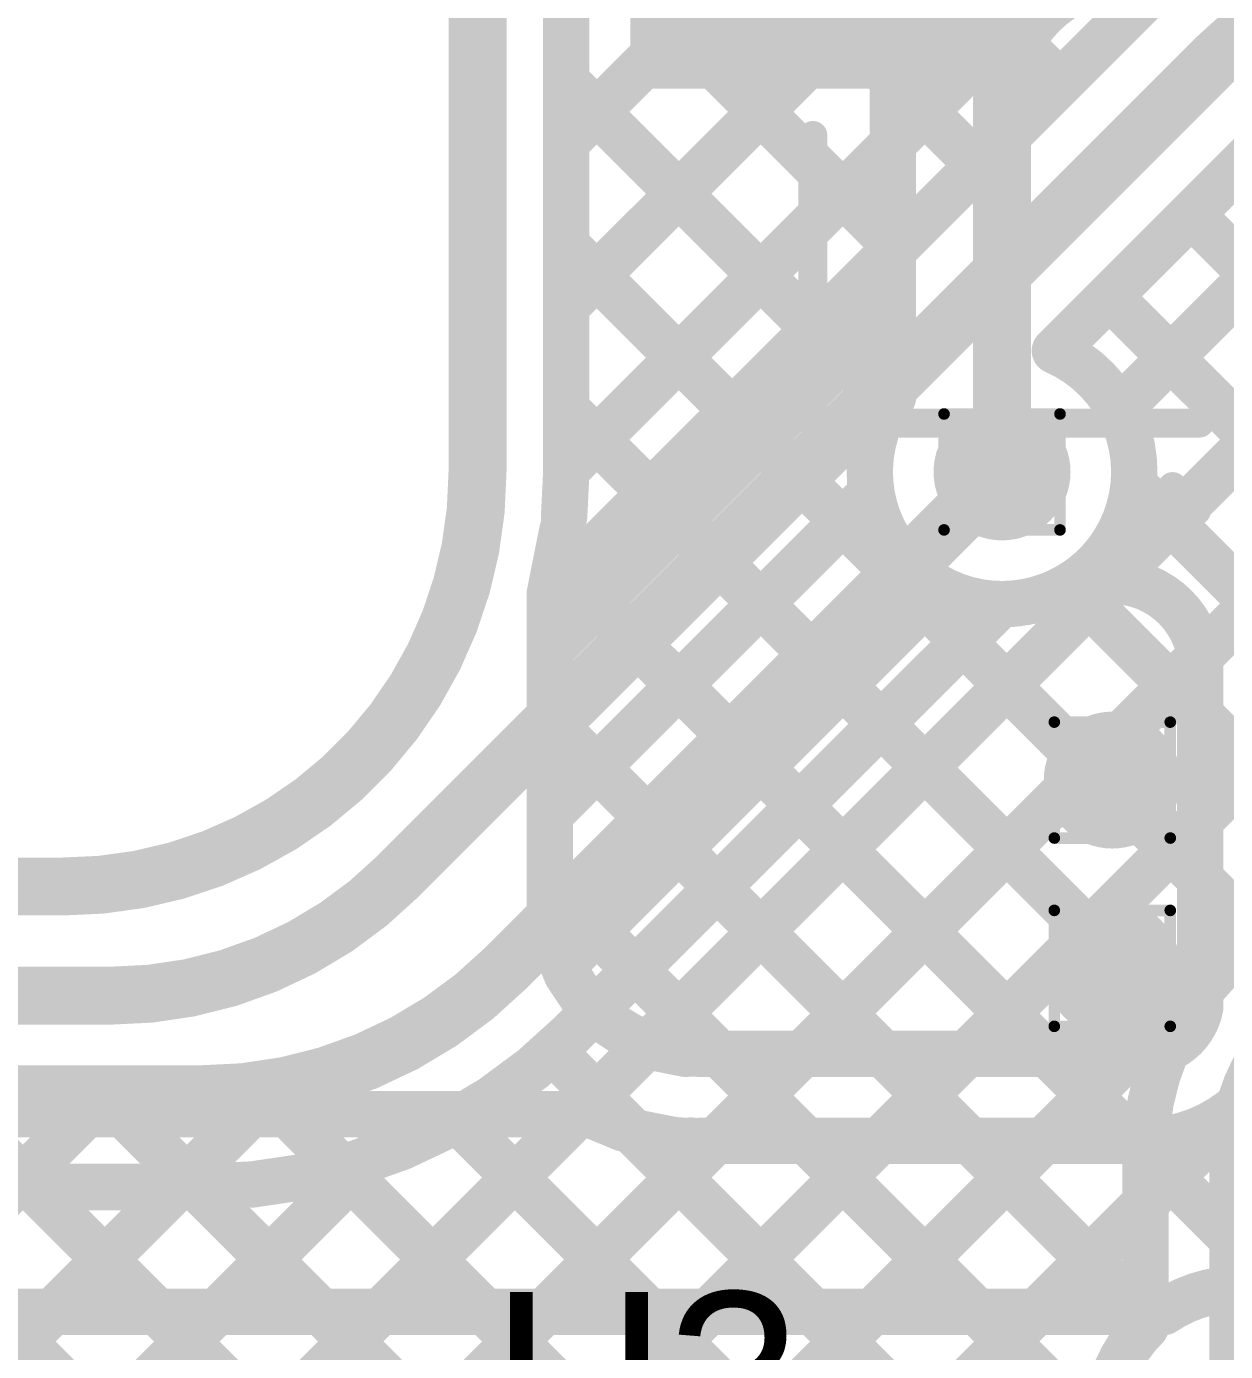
# Model space of a CAD drawing. Header units: inches. Extents: x -17 to 443, y -40 to 218.
# Drawn here: x 91.93 to 97.18, y 159.82 to 165.62 of the extents above; entities that cross this region are included whole.
import ezdxf

# ---------------------------------------------------------------- set-up
doc = ezdxf.new("R2010")
doc.units = ezdxf.units.IN
for name, color, linetype in [('Board Outline', 216, 'Continuous'), ('Bottom Layer', 5, 'Continuous'), ('Drill Drawing', 1, 'Continuous'), ('Fabrication', 76, 'Continuous'), ('Top Layer', 1, 'Continuous'), ('Top Overlay', 2, 'Continuous'), ('Top Paste', 8, 'Continuous'), ('Top Solder', 216, 'Continuous'), ('Via Holes', 16, 'Continuous')]:
    doc.layers.add(name, color=color, linetype=linetype)
doc.styles.add('Arial', font='', dxfattribs={"height": 0.2})
doc.styles.get('Arial').set_extended_font_data('Arial')

# ---------------------------------------------------------------- blocks, each defined once
blk = doc.blocks.new('8_01A0_015200_23')
at = {"layer": 'Top Layer'}
blk.add_hatch(color=1, dxfattribs=at).paths.add_polyline_path([(4.7000033, -0.1401953), (6.300000099999999, -0.1401953), (6.300000099999999, -2.9401897), (4.7000033, -2.9401897)])
at = {"layer": 'Top Paste'}
blk.add_hatch(color=8, dxfattribs=at).paths.add_polyline_path([(4.7000033, -0.1401953), (6.300000099999999, -0.1401953), (6.300000099999999, -2.9401897), (4.7000033, -2.9401897)])
at = {"layer": 'Top Solder'}
blk.add_hatch(color=216, dxfattribs=at).paths.add_polyline_path([(4.6499907, -0.09018269999999999), (6.3500127, -0.09018269999999999), (6.3500127, -2.9902023), (4.6499907, -2.9902023)])
at = {"layer": 'Top Overlay'}
for points in [[(3.9741983, 1.8634075, 0.127, 0.127, 0), (3.86919978, 1.75840898, 0.127, 0.127, 0)], [(3.9741983, 1.8634075, 0.127, 0.127, 0), (3.9741983, 1.65341046, 0.127, 0.127, 0)], [(3.9741983, 1.65341046, 0.127, 0.127, 0), (3.86919978, 1.75840898, 0.127, 0.127, 0)], [(5.550039699999999, 1.3749655, 0.127, 0.127, 0), (3.8561899, 1.3749655, 0.127, 0.127, 0)], [(5.550039699999999, 1.3749655, 0.127, 0.127, 0), (5.550039699999999, 0.1148969, 0.127, 0.127, 0)]]:
    blk.add_lwpolyline(points, format="xyseb", dxfattribs=at)
for points in [[(3.9424483, 1.8634075, 0.0635, 0.0635, 1), (4.0059483, 1.8634075, 0.0635, 0.0635, 1)], [(3.9424483, 1.8634075, 0.0635, 0.0635, 1), (4.0059483, 1.8634075, 0.0635, 0.0635, 1)], [(3.83744978, 1.75840898, 0.0635, 0.0635, 1), (3.900949779999999, 1.75840898, 0.0635, 0.0635, 1)], [(3.83744978, 1.75840898, 0.0635, 0.0635, 1), (3.900949779999999, 1.75840898, 0.0635, 0.0635, 1)], [(3.9424483, 1.65341046, 0.0635, 0.0635, 1), (4.0059483, 1.65341046, 0.0635, 0.0635, 1)], [(3.9424483, 1.65341046, 0.0635, 0.0635, 1), (4.0059483, 1.65341046, 0.0635, 0.0635, 1)], [(3.8244399, 1.3749655, 0.0635, 0.0635, 1), (3.8879399, 1.3749655, 0.0635, 0.0635, 1)], [(5.5182897, 1.3749655, 0.0635, 0.0635, 1), (5.5817897, 1.3749655, 0.0635, 0.0635, 1)], [(5.5182897, 1.3749655, 0.0635, 0.0635, 1), (5.5817897, 1.3749655, 0.0635, 0.0635, 1)], [(5.5182897, 0.1148969, 0.0635, 0.0635, 1), (5.5817897, 0.1148969, 0.0635, 0.0635, 1)]]:
    blk.add_lwpolyline(points, format="xyseb", close=True, dxfattribs=at)

msp = doc.modelspace()

# ---------------------------------------------------------------- hatches: boundary and pattern name
at = {"layer": 'Bottom Layer'}
h = msp.add_hatch(color=5, dxfattribs=at)
edge = h.paths.add_edge_path()
edge.add_arc((96.19914719999998, 163.67294418), 0.2999994, 0, 360)
h = msp.add_hatch(color=5, dxfattribs=at)
edge = h.paths.add_edge_path()
edge.add_arc((96.68209772, 162.32276654), 0.2999994, 0, 360)
h = msp.add_hatch(color=5, dxfattribs=at)
edge = h.paths.add_edge_path()
edge.add_arc((96.68209772, 161.49777454), 0.2999994, 0, 360)
at = {"layer": 'Top Layer'}
h = msp.add_hatch(color=1, dxfattribs=at)
edge = h.paths.add_edge_path()
edge.add_arc((96.19914719999998, 163.67294418), 0.2999994, 0, 360)
h = msp.add_hatch(color=1, dxfattribs=at)
edge = h.paths.add_edge_path()
edge.add_arc((96.68209772, 162.32276654), 0.2999994, 0, 360)
h = msp.add_hatch(color=1, dxfattribs=at)
edge = h.paths.add_edge_path()
edge.add_arc((96.68209772, 161.49777454), 0.2999994, 0, 360)
at = {"layer": 'Via Holes'}
h = msp.add_hatch(color=7, dxfattribs=at)
edge = h.paths.add_edge_path()
edge.add_arc((96.19914719999998, 163.67294418), 0.1499997, 0, 360)
h = msp.add_hatch(color=7, dxfattribs=at)
edge = h.paths.add_edge_path()
edge.add_arc((96.68209772, 162.32276654), 0.1499997, 0, 360)
h = msp.add_hatch(color=7, dxfattribs=at)
edge = h.paths.add_edge_path()
edge.add_arc((96.68209772, 161.49777454), 0.1499997, 0, 360)

# ---------------------------------------------------------------- linework, layer by layer
at = {"layer": 'Board Outline'}
for points in [[(93.901387, 163.67294418, 0.127, 0.127, 0), (93.901387, 168.88587, 0.127, 0.127, 0)], [(93.901387, 163.67294418, 0.127, 0.127, -0.4142135623828077), (92.08491362, 161.8564708, 0.127, 0.127, 0)], [(87.44386118, 161.8564708, 0.127, 0.127, 0), (92.08491362, 161.8564708, 0.127, 0.127, 0)]]:
    msp.add_lwpolyline(points, format="xyseb", dxfattribs=at)
for points in [[(93.869637, 163.67294418, 0.0635, 0.0635, 1), (93.93313699999999, 163.67294418, 0.0635, 0.0635, 1)], [(93.869637, 163.67294418, 0.0635, 0.0635, 1), (93.93313699999999, 163.67294418, 0.0635, 0.0635, 1)], [(92.05316361999999, 161.8564708, 0.0635, 0.0635, 1), (92.11666362, 161.8564708, 0.0635, 0.0635, 1)], [(92.05316361999999, 161.8564708, 0.0635, 0.0635, 1), (92.11666362, 161.8564708, 0.0635, 0.0635, 1)]]:
    msp.add_lwpolyline(points, format="xyseb", close=True, dxfattribs=at)
at = {"layer": 'Bottom Layer'}
for points in [[(94.28983681999999, 165.11732534, 0.2032, 0.2032, 0), (97.66992658, 168.4974151, 0.2032, 0.2032, 0)], [(94.28983428, 163.67294164, 0.2032, 0.2032, 0), (94.28983936, 168.14760376, 0.2032, 0.2032, 0)], [(94.28983681999999, 166.82221398, 0.2032, 0.2032, 0), (95.72134779999999, 165.390703, 0.2032, 0.2032, 0)], [(94.28983681999999, 166.10379276, 0.2032, 0.2032, 0), (95.72134779999999, 164.67228178, 0.2032, 0.2032, 0)], [(96.19914719999998, 165.30411948, 0.254, 0.254, -0.4142135623730951), (96.75367238, 165.85864466, 0.254, 0.254, 0)], [(94.28983428, 164.39890158, 0.2032, 0.2032, 0), (95.75265329999999, 165.8617206, 0.2032, 0.2032, 0)], [(95.72134779999999, 165.6916168, 0.2032, 0.2032, -0.04912614925060192), (95.73052736, 165.78482972, 0.2032, 0.2032, 0)], [(95.72134779999999, 164.00068038, 0.2032, 0.2032, 0), (95.72134779999999, 165.6916168, 0.2032, 0.2032, 0)], [(94.28983681999999, 165.38537154, 0.2032, 0.2032, 0), (95.70301153999999, 163.97219682, 0.2032, 0.2032, 0)], [(96.19914719999998, 163.67294418, 0.254, 0.254, 0), (96.19914719999998, 165.30411948, 0.254, 0.254, 0)], [(94.28983428, 163.68048036, 0.2032, 0.2032, 0), (95.72134779999999, 165.11199388, 0.2032, 0.2032, 0)], [(94.28983428, 164.66695286, 0.2032, 0.2032, 0), (97.06699662, 161.88979052, 0.2032, 0.2032, 0)], [(94.21787353999999, 162.8900984, 0.2032, 0.2032, 0), (95.72134779999999, 164.39357266, 0.2032, 0.2032, 0)], [(96.52688339999999, 163.19514478, 0.2032, 0.2032, -0.8309147204269792), (95.72134779999999, 164.00068038, 0.2032, 0.2032, 0)], [(94.28983428, 163.94853164, 0.2032, 0.2032, 0), (97.01888394, 161.21948198, 0.2032, 0.2032, 0)], [(94.2806217, 163.47583764, 0.2032, 0.2032, 0), (94.28936691999999, 163.65388402, 0.2032, 0.2032, 0)], [(94.21787353999999, 162.17167718, 0.2032, 0.2032, 0), (95.62710363999999, 163.58090728, 0.2032, 0.2032, 0)], [(94.21787353999999, 163.13883298, 0.2032, 0.2032, 0), (94.273624, 163.41911182, 0.2032, 0.2032, 0)], [(94.24495755999999, 163.27498714, 0.2032, 0.2032, 0), (96.39671347999999, 161.12323122, 0.2032, 0.2032, 0)], [(94.27651706, 161.51189948, 0.2032, 0.2032, 0), (95.92638422, 163.16176664, 0.2032, 0.2032, 0)], [(94.27651706, 161.51189948, 0.2032, 0.2032, 0), (95.92638422, 163.16176664, 0.2032, 0.2032, 0)], [(94.64788791999999, 161.16484912, 0.2032, 0.2032, 0), (96.67818358, 163.19514478, 0.2032, 0.2032, 0)], [(96.49839983999999, 163.17680852, 0.2032, 0.2032, 0), (97.06699916, 162.6082092, 0.2032, 0.2032, 0)], [(96.52688339999999, 163.19514478, 0.2032, 0.2032, 0), (96.68209772, 163.19514478, 0.2032, 0.2032, 0)], [(96.68349726, 163.1951397, 0.2032, 0.2032, -0.09691216841985811), (96.83032958, 163.16586366, 0.2032, 0.2032, 0)], [(96.83224981999999, 163.16506864, 0.2032, 0.2032, -0.09733872201722507), (96.95724575999999, 163.08148232, 0.2032, 0.2032, 0)], [(94.21787353999999, 161.7840554, 0.2032, 0.2032, 0), (94.21787353999999, 163.13883298, 0.2032, 0.2032, 0)], [(94.21787353999999, 161.7840554, 0.2032, 0.2032, 0), (94.21787353999999, 163.13883298, 0.2032, 0.2032, 0)], [(96.95829986, 163.08042822, 0.2032, 0.2032, -0.09733872201721566), (97.04188617999999, 162.95543228, 0.2032, 0.2032, 0)], [(97.04268119999999, 162.95351204, 0.2032, 0.2032, -0.05764000223438018), (97.06699916, 162.86728666, 0.2032, 0.2032, 0)], [(95.32469123999999, 161.12323122, 0.2032, 0.2032, 0), (97.06699916, 162.86553914, 0.2032, 0.2032, 0)], [(97.06699662, 161.3240233, 0.2032, 0.2032, 0), (97.06699916, 162.86728666, 0.2032, 0.2032, 0)], [(97.06699916, 161.32403346, 0.2032, 0.2032, 0), (97.06699916, 162.86727904, 0.2032, 0.2032, 0)], [(94.21787353999999, 162.58364994, 0.2032, 0.2032, 0), (95.67829225999999, 161.12323122, 0.2032, 0.2032, 0)], [(96.04311246, 161.12323122, 0.2032, 0.2032, 0), (97.06699916, 162.14711792, 0.2032, 0.2032, 0)], [(94.21787353999999, 161.86522872, 0.2032, 0.2032, 0), (94.95987104, 161.12323122, 0.2032, 0.2032, 0)], [(94.87869771999999, 161.12323122, 0.2032, 0.2032, -0.4142135623730951), (94.21787353999999, 161.7840554, 0.2032, 0.2032, 0)], [(94.21787353999999, 161.7189679, 0.2032, 0.2032, 0), (94.24326846, 161.59129988, 0.2032, 0.2032, 0)], [(94.24326846, 161.59129988, 0.2032, 0.2032, 0), (94.2930804, 161.47103596, 0.2032, 0.2032, 0)], [(96.34893354, 159.9922251, 0.2032, 0.2032, 0), (97.85448298, 161.49777454, 0.2032, 0.2032, 0)], [(94.2930804, 161.47103596, 0.2032, 0.2032, 0), (94.36540181999999, 161.36280402, 0.2032, 0.2032, 0)], [(96.76153368, 161.12323122, 0.2032, 0.2032, 0), (97.06699662, 161.42869416, 0.2032, 0.2032, 0)], [(94.36540181999999, 161.36280402, 0.2032, 0.2032, 0), (94.45744634, 161.2707595, 0.2032, 0.2032, 0)], [(97.06699662, 161.3240233, 0.2032, 0.2032, -0.3569265221157972), (96.82155134, 161.12323122, 0.2032, 0.2032, 0)], [(94.45744634, 161.2707595, 0.2032, 0.2032, 0), (94.56567828, 161.19843808, 0.2032, 0.2032, 0)], [(94.56567828, 161.19843808, 0.2032, 0.2032, 0), (94.6859422, 161.14862614, 0.2032, 0.2032, 0)], [(94.6859422, 161.14862614, 0.2032, 0.2032, 0), (94.81361022, 161.12323122, 0.2032, 0.2032, 0)], [(94.87869771999999, 161.12323122, 0.2032, 0.2032, 0), (96.82155134, 161.12323122, 0.2032, 0.2032, 0)], [(97.39125556, 161.10139992, 0.2032, 0.2032, -0.2889117807988371), (96.82155134, 160.74223122, 0.2032, 0.2032, 0)], [(97.16340739999998, 160.08827774, 0.2032, 0.2032, 0), (98.04612089999999, 160.97099124, 0.2032, 0.2032, 0)], [(86.44685783999999, 160.85947, 0.2032, 0.2032, 0), (94.39171875999999, 160.85947, 0.2032, 0.2032, 0)], [(91.31995706, 159.99219716, 0.2032, 0.2032, 0), (92.18722989999999, 160.85947, 0.2032, 0.2032, 0)], [(91.63154394, 160.85947, 0.2032, 0.2032, 0), (92.49880916, 159.99220478, 0.2032, 0.2032, 0)], [(92.03838336, 159.99220224, 0.2032, 0.2032, 0), (92.90565112, 160.85947, 0.2032, 0.2032, 0)], [(92.34996516, 160.85947, 0.2032, 0.2032, 0), (93.21722783999999, 159.99220732, 0.2032, 0.2032, 0)], [(92.75680711999999, 159.99220478, 0.2032, 0.2032, 0), (93.62407234, 160.85947, 0.2032, 0.2032, 0)], [(93.06838637999999, 160.85947, 0.2032, 0.2032, 0), (93.93564398, 159.9922124, 0.2032, 0.2032, 0)], [(93.47523342, 159.99220986, 0.2032, 0.2032, 0), (94.34249356, 160.85947, 0.2032, 0.2032, 0)], [(93.7868076, 160.85947, 0.2032, 0.2032, 0), (94.65406266, 159.99221494, 0.2032, 0.2032, 0)], [(94.41988228, 160.84643726, 0.2032, 0.2032, 0), (94.5401462, 160.79662532, 0.2032, 0.2032, 0)], [(94.58286392, 160.7818349, 0.2032, 0.2032, 0), (95.3724788, 159.99222002, 0.2032, 0.2032, 0)], [(94.61161163999999, 160.77494642, 0.2032, 0.2032, 0), (94.73927966, 160.7495515, 0.2032, 0.2032, 0)], [(94.19365718, 159.9922124, 0.2032, 0.2032, 0), (94.943676, 160.74223122, 0.2032, 0.2032, 0)], [(94.83811106, 160.74301862, 0.2032, 0.2032, -0.06526797694306849), (94.73927966, 160.7495515, 0.2032, 0.2032, 0)], [(94.87869771999999, 160.74223122, 0.2032, 0.2032, 0), (96.82155134, 160.74223122, 0.2032, 0.2032, 0)], [(94.91208347999999, 159.99221748, 0.2032, 0.2032, 0), (95.66209721999999, 160.74223122, 0.2032, 0.2032, 0)], [(95.34088881999999, 160.74223122, 0.2032, 0.2032, 0), (96.09089748, 159.99222256, 0.2032, 0.2032, 0)], [(95.63050723999999, 159.99222002, 0.2032, 0.2032, 0), (96.38051843999999, 160.74223122, 0.2032, 0.2032, 0)], [(96.05931004, 160.74223122, 0.2032, 0.2032, 0), (96.80931361999998, 159.99222764, 0.2032, 0.2032, 0)], [(96.77773126, 160.74223122, 0.2032, 0.2032, 0), (97.48345248, 160.03651, 0.2032, 0.2032, 0)], [(96.90856919999999, 159.99222764, 0.2032, 0.2032, -0.3080598509003104), (97.56064307999999, 159.99223272, 0.2032, 0.2032, 0)], [(87.31029527999999, 159.99217684, 0.2032, 0.2032, 0), (96.90856919999999, 159.99222764, 0.2032, 0.2032, 0)]]:
    msp.add_lwpolyline(points, format="xyseb", dxfattribs=at)
for points in [[(95.6705478, 165.6916168, 0.1016, 0.1016, 1), (95.7721478, 165.6916168, 0.1016, 0.1016, 1)], [(95.6705478, 165.6916168, 0.1016, 0.1016, 1), (95.7721478, 165.6916168, 0.1016, 0.1016, 1)], [(94.23903682, 165.38537154, 0.1016, 0.1016, 1), (94.34063682, 165.38537154, 0.1016, 0.1016, 1)], [(95.6705478, 165.390703, 0.1016, 0.1016, 1), (95.7721478, 165.390703, 0.1016, 0.1016, 1)], [(96.1356472, 165.30411948, 0.127, 0.127, 1), (96.26264719999999, 165.30411948, 0.127, 0.127, 1)], [(96.1356472, 165.30411948, 0.127, 0.127, 1), (96.26264719999999, 165.30411948, 0.127, 0.127, 1)], [(94.23903682, 165.11732534, 0.1016, 0.1016, 1), (94.34063682, 165.11732534, 0.1016, 0.1016, 1)], [(95.6705478, 165.11199388, 0.1016, 0.1016, 1), (95.7721478, 165.11199388, 0.1016, 0.1016, 1)], [(94.23903427999998, 164.66695286, 0.1016, 0.1016, 1), (94.34063427999999, 164.66695286, 0.1016, 0.1016, 1)], [(95.6705478, 164.67228178, 0.1016, 0.1016, 1), (95.7721478, 164.67228178, 0.1016, 0.1016, 1)], [(94.23903427999998, 164.39890158, 0.1016, 0.1016, 1), (94.34063427999999, 164.39890158, 0.1016, 0.1016, 1)], [(95.6705478, 164.39357266, 0.1016, 0.1016, 1), (95.7721478, 164.39357266, 0.1016, 0.1016, 1)], [(95.65221154, 163.97219682, 0.1016, 0.1016, 1), (95.75381153999999, 163.97219682, 0.1016, 0.1016, 1)], [(95.6705478, 164.00068038, 0.1016, 0.1016, 1), (95.7721478, 164.00068038, 0.1016, 0.1016, 1)], [(95.6705478, 164.00068038, 0.1016, 0.1016, 1), (95.7721478, 164.00068038, 0.1016, 0.1016, 1)], [(94.23903427999998, 163.94853164, 0.1016, 0.1016, 1), (94.34063427999999, 163.94853164, 0.1016, 0.1016, 1)], [(94.23903427999998, 163.68048036, 0.1016, 0.1016, 1), (94.34063427999999, 163.68048036, 0.1016, 0.1016, 1)], [(96.1356472, 163.67294418, 0.127, 0.127, 1), (96.26264719999999, 163.67294418, 0.127, 0.127, 1)], [(94.23856692, 163.65388402, 0.1016, 0.1016, 1), (94.34016692, 163.65388402, 0.1016, 0.1016, 1)], [(94.23903427999998, 163.67294164, 0.1016, 0.1016, 1), (94.34063427999999, 163.67294164, 0.1016, 0.1016, 1)], [(95.57630363999999, 163.58090728, 0.1016, 0.1016, 1), (95.67790364, 163.58090728, 0.1016, 0.1016, 1)], [(94.2298217, 163.47583764, 0.1016, 0.1016, 1), (94.33142169999999, 163.47583764, 0.1016, 0.1016, 1)], [(94.222824, 163.41911182, 0.1016, 0.1016, 1), (94.324424, 163.41911182, 0.1016, 0.1016, 1)], [(94.19415756, 163.27498714, 0.1016, 0.1016, 1), (94.29575755999998, 163.27498714, 0.1016, 0.1016, 1)], [(95.87558422, 163.16176664, 0.1016, 0.1016, 1), (95.97718422, 163.16176664, 0.1016, 0.1016, 1)], [(95.87558422, 163.16176664, 0.1016, 0.1016, 1), (95.97718422, 163.16176664, 0.1016, 0.1016, 1)], [(96.44759984, 163.17680852, 0.1016, 0.1016, 1), (96.54919984, 163.17680852, 0.1016, 0.1016, 1)], [(96.4760834, 163.19514478, 0.1016, 0.1016, 1), (96.5776834, 163.19514478, 0.1016, 0.1016, 1)], [(96.4760834, 163.19514478, 0.1016, 0.1016, 1), (96.5776834, 163.19514478, 0.1016, 0.1016, 1)], [(96.62738358, 163.19514478, 0.1016, 0.1016, 1), (96.72898358, 163.19514478, 0.1016, 0.1016, 1)], [(96.63129771999999, 163.19514478, 0.1016, 0.1016, 1), (96.73289772, 163.19514478, 0.1016, 0.1016, 1)], [(96.63269725999999, 163.1951397, 0.1016, 0.1016, 1), (96.73429725999999, 163.1951397, 0.1016, 0.1016, 1)], [(96.77952957999999, 163.16586366, 0.1016, 0.1016, 1), (96.88112957999999, 163.16586366, 0.1016, 0.1016, 1)], [(96.78144981999999, 163.16506864, 0.1016, 0.1016, 1), (96.88304982, 163.16506864, 0.1016, 0.1016, 1)], [(94.16707353999999, 163.13883298, 0.1016, 0.1016, 1), (94.26867354, 163.13883298, 0.1016, 0.1016, 1)], [(94.16707353999999, 163.13883298, 0.1016, 0.1016, 1), (94.26867354, 163.13883298, 0.1016, 0.1016, 1)], [(94.16707353999999, 163.13883298, 0.1016, 0.1016, 1), (94.26867354, 163.13883298, 0.1016, 0.1016, 1)], [(96.90644576, 163.08148232, 0.1016, 0.1016, 1), (97.00804575999999, 163.08148232, 0.1016, 0.1016, 1)], [(96.90749985999999, 163.08042822, 0.1016, 0.1016, 1), (97.00909985999999, 163.08042822, 0.1016, 0.1016, 1)], [(96.99108618, 162.95543228, 0.1016, 0.1016, 1), (97.09268618, 162.95543228, 0.1016, 0.1016, 1)], [(96.9918812, 162.95351204, 0.1016, 0.1016, 1), (97.0934812, 162.95351204, 0.1016, 0.1016, 1)], [(94.16707353999999, 162.8900984, 0.1016, 0.1016, 1), (94.26867354, 162.8900984, 0.1016, 0.1016, 1)], [(97.01619916, 162.86728666, 0.1016, 0.1016, 1), (97.11779915999999, 162.86728666, 0.1016, 0.1016, 1)], [(97.01619916, 162.86728666, 0.1016, 0.1016, 1), (97.11779915999999, 162.86728666, 0.1016, 0.1016, 1)], [(97.01619916, 162.86727904, 0.1016, 0.1016, 1), (97.11779915999999, 162.86727904, 0.1016, 0.1016, 1)], [(97.01619916, 162.86553914, 0.1016, 0.1016, 1), (97.11779915999999, 162.86553914, 0.1016, 0.1016, 1)], [(94.16707353999999, 162.58364994, 0.1016, 0.1016, 1), (94.26867354, 162.58364994, 0.1016, 0.1016, 1)], [(97.01619916, 162.6082092, 0.1016, 0.1016, 1), (97.11779915999999, 162.6082092, 0.1016, 0.1016, 1)], [(94.16707353999999, 162.17167718, 0.1016, 0.1016, 1), (94.26867354, 162.17167718, 0.1016, 0.1016, 1)], [(97.01619916, 162.14711792, 0.1016, 0.1016, 1), (97.11779915999999, 162.14711792, 0.1016, 0.1016, 1)], [(97.01619662, 161.88979052, 0.1016, 0.1016, 1), (97.11779662, 161.88979052, 0.1016, 0.1016, 1)], [(94.16707353999999, 161.86522872, 0.1016, 0.1016, 1), (94.26867354, 161.86522872, 0.1016, 0.1016, 1)], [(94.16707353999999, 161.7840554, 0.1016, 0.1016, 1), (94.26867354, 161.7840554, 0.1016, 0.1016, 1)], [(94.16707353999999, 161.7840554, 0.1016, 0.1016, 1), (94.26867354, 161.7840554, 0.1016, 0.1016, 1)], [(94.16707353999999, 161.7840554, 0.1016, 0.1016, 1), (94.26867354, 161.7840554, 0.1016, 0.1016, 1)], [(94.16707353999999, 161.7189679, 0.1016, 0.1016, 1), (94.26867354, 161.7189679, 0.1016, 0.1016, 1)], [(94.19246845999999, 161.59129988, 0.1016, 0.1016, 1), (94.29406845999999, 161.59129988, 0.1016, 0.1016, 1)], [(94.19246845999999, 161.59129988, 0.1016, 0.1016, 1), (94.29406845999999, 161.59129988, 0.1016, 0.1016, 1)], [(94.22571706, 161.51189948, 0.1016, 0.1016, 1), (94.32731705999998, 161.51189948, 0.1016, 0.1016, 1)], [(94.22571706, 161.51189948, 0.1016, 0.1016, 1), (94.32731705999998, 161.51189948, 0.1016, 0.1016, 1)], [(94.24228039999998, 161.47103596, 0.1016, 0.1016, 1), (94.34388039999999, 161.47103596, 0.1016, 0.1016, 1)], [(94.24228039999998, 161.47103596, 0.1016, 0.1016, 1), (94.34388039999999, 161.47103596, 0.1016, 0.1016, 1)], [(97.01619662, 161.42869416, 0.1016, 0.1016, 1), (97.11779662, 161.42869416, 0.1016, 0.1016, 1)], [(94.31460182, 161.36280402, 0.1016, 0.1016, 1), (94.41620181999998, 161.36280402, 0.1016, 0.1016, 1)], [(94.31460182, 161.36280402, 0.1016, 0.1016, 1), (94.41620181999998, 161.36280402, 0.1016, 0.1016, 1)], [(97.01619662, 161.3240233, 0.1016, 0.1016, 1), (97.11779662, 161.3240233, 0.1016, 0.1016, 1)], [(97.01619662, 161.3240233, 0.1016, 0.1016, 1), (97.11779662, 161.3240233, 0.1016, 0.1016, 1)], [(97.01619916, 161.32403346, 0.1016, 0.1016, 1), (97.11779915999999, 161.32403346, 0.1016, 0.1016, 1)], [(94.40664634, 161.2707595, 0.1016, 0.1016, 1), (94.50824634, 161.2707595, 0.1016, 0.1016, 1)], [(94.40664634, 161.2707595, 0.1016, 0.1016, 1), (94.50824634, 161.2707595, 0.1016, 0.1016, 1)], [(94.51487827999999, 161.19843808, 0.1016, 0.1016, 1), (94.61647828, 161.19843808, 0.1016, 0.1016, 1)], [(94.51487827999999, 161.19843808, 0.1016, 0.1016, 1), (94.61647828, 161.19843808, 0.1016, 0.1016, 1)], [(96.96808393999999, 161.21948198, 0.1016, 0.1016, 1), (97.06968393999999, 161.21948198, 0.1016, 0.1016, 1)], [(94.59708791999999, 161.16484912, 0.1016, 0.1016, 1), (94.69868792, 161.16484912, 0.1016, 0.1016, 1)], [(94.63514219999999, 161.14862614, 0.1016, 0.1016, 1), (94.7367422, 161.14862614, 0.1016, 0.1016, 1)], [(94.63514219999999, 161.14862614, 0.1016, 0.1016, 1), (94.7367422, 161.14862614, 0.1016, 0.1016, 1)], [(94.76281021999999, 161.12323122, 0.1016, 0.1016, 1), (94.86441022, 161.12323122, 0.1016, 0.1016, 1)], [(94.82789772, 161.12323122, 0.1016, 0.1016, 1), (94.92949772, 161.12323122, 0.1016, 0.1016, 1)], [(94.82789772, 161.12323122, 0.1016, 0.1016, 1), (94.92949772, 161.12323122, 0.1016, 0.1016, 1)], [(94.90907103999999, 161.12323122, 0.1016, 0.1016, 1), (95.01067103999999, 161.12323122, 0.1016, 0.1016, 1)], [(95.27389124, 161.12323122, 0.1016, 0.1016, 1), (95.37549123999999, 161.12323122, 0.1016, 0.1016, 1)], [(95.62749226, 161.12323122, 0.1016, 0.1016, 1), (95.72909226, 161.12323122, 0.1016, 0.1016, 1)], [(95.99231246, 161.12323122, 0.1016, 0.1016, 1), (96.09391246, 161.12323122, 0.1016, 0.1016, 1)], [(96.34591348, 161.12323122, 0.1016, 0.1016, 1), (96.44751347999998, 161.12323122, 0.1016, 0.1016, 1)], [(96.71073368, 161.12323122, 0.1016, 0.1016, 1), (96.81233368, 161.12323122, 0.1016, 0.1016, 1)], [(96.77075134, 161.12323122, 0.1016, 0.1016, 1), (96.87235134, 161.12323122, 0.1016, 0.1016, 1)], [(96.77075134, 161.12323122, 0.1016, 0.1016, 1), (96.87235134, 161.12323122, 0.1016, 0.1016, 1)], [(92.1364299, 160.85947, 0.1016, 0.1016, 1), (92.2380299, 160.85947, 0.1016, 0.1016, 1)], [(92.29916516, 160.85947, 0.1016, 0.1016, 1), (92.40076515999999, 160.85947, 0.1016, 0.1016, 1)], [(92.85485111999999, 160.85947, 0.1016, 0.1016, 1), (92.95645112, 160.85947, 0.1016, 0.1016, 1)], [(93.01758637999998, 160.85947, 0.1016, 0.1016, 1), (93.11918637999999, 160.85947, 0.1016, 0.1016, 1)], [(93.57327233999999, 160.85947, 0.1016, 0.1016, 1), (93.67487234, 160.85947, 0.1016, 0.1016, 1)], [(93.7360076, 160.85947, 0.1016, 0.1016, 1), (93.8376076, 160.85947, 0.1016, 0.1016, 1)], [(94.29169356, 160.85947, 0.1016, 0.1016, 1), (94.39329356, 160.85947, 0.1016, 0.1016, 1)], [(94.34091876, 160.85947, 0.1016, 0.1016, 1), (94.44251876, 160.85947, 0.1016, 0.1016, 1)], [(94.36908228, 160.84643726, 0.1016, 0.1016, 1), (94.47068227999999, 160.84643726, 0.1016, 0.1016, 1)], [(94.4893462, 160.79662532, 0.1016, 0.1016, 1), (94.59094619999999, 160.79662532, 0.1016, 0.1016, 1)], [(94.53206392, 160.7818349, 0.1016, 0.1016, 1), (94.63366392, 160.7818349, 0.1016, 0.1016, 1)], [(94.56081164, 160.77494642, 0.1016, 0.1016, 1), (94.66241164, 160.77494642, 0.1016, 0.1016, 1)], [(94.68847966, 160.7495515, 0.1016, 0.1016, 1), (94.79007966, 160.7495515, 0.1016, 0.1016, 1)], [(94.68847966, 160.7495515, 0.1016, 0.1016, 1), (94.79007966, 160.7495515, 0.1016, 0.1016, 1)], [(94.78731106, 160.74301862, 0.1016, 0.1016, 1), (94.88891106, 160.74301862, 0.1016, 0.1016, 1)], [(94.82789772, 160.74223122, 0.1016, 0.1016, 1), (94.92949772, 160.74223122, 0.1016, 0.1016, 1)], [(94.89287599999999, 160.74223122, 0.1016, 0.1016, 1), (94.99447599999999, 160.74223122, 0.1016, 0.1016, 1)], [(95.29008882, 160.74223122, 0.1016, 0.1016, 1), (95.39168881999998, 160.74223122, 0.1016, 0.1016, 1)], [(95.61129722, 160.74223122, 0.1016, 0.1016, 1), (95.71289721999999, 160.74223122, 0.1016, 0.1016, 1)], [(96.00851003999999, 160.74223122, 0.1016, 0.1016, 1), (96.11011004, 160.74223122, 0.1016, 0.1016, 1)], [(96.32971844, 160.74223122, 0.1016, 0.1016, 1), (96.43131844, 160.74223122, 0.1016, 0.1016, 1)], [(96.72693126, 160.74223122, 0.1016, 0.1016, 1), (96.82853125999999, 160.74223122, 0.1016, 0.1016, 1)], [(96.77075134, 160.74223122, 0.1016, 0.1016, 1), (96.87235134, 160.74223122, 0.1016, 0.1016, 1)], [(96.77075134, 160.74223122, 0.1016, 0.1016, 1), (96.87235134, 160.74223122, 0.1016, 0.1016, 1)], [(97.1126074, 160.08827774, 0.1016, 0.1016, 1), (97.21420739999999, 160.08827774, 0.1016, 0.1016, 1)], [(91.98758336, 159.99220224, 0.1016, 0.1016, 1), (92.08918335999999, 159.99220224, 0.1016, 0.1016, 1)], [(92.44800916, 159.99220478, 0.1016, 0.1016, 1), (92.54960915999999, 159.99220478, 0.1016, 0.1016, 1)], [(92.70600712, 159.99220478, 0.1016, 0.1016, 1), (92.80760712, 159.99220478, 0.1016, 0.1016, 1)], [(93.16642784, 159.99220732, 0.1016, 0.1016, 1), (93.26802784, 159.99220732, 0.1016, 0.1016, 1)], [(93.42443341999999, 159.99220986, 0.1016, 0.1016, 1), (93.52603341999999, 159.99220986, 0.1016, 0.1016, 1)], [(93.88484398, 159.9922124, 0.1016, 0.1016, 1), (93.98644398, 159.9922124, 0.1016, 0.1016, 1)], [(94.14285718, 159.9922124, 0.1016, 0.1016, 1), (94.24445718, 159.9922124, 0.1016, 0.1016, 1)], [(94.60326266, 159.99221494, 0.1016, 0.1016, 1), (94.70486266, 159.99221494, 0.1016, 0.1016, 1)], [(94.86128348, 159.99221748, 0.1016, 0.1016, 1), (94.96288348, 159.99221748, 0.1016, 0.1016, 1)], [(95.3216788, 159.99222002, 0.1016, 0.1016, 1), (95.42327879999999, 159.99222002, 0.1016, 0.1016, 1)], [(95.57970724, 159.99222002, 0.1016, 0.1016, 1), (95.68130724, 159.99222002, 0.1016, 0.1016, 1)], [(96.04009748, 159.99222256, 0.1016, 0.1016, 1), (96.14169747999999, 159.99222256, 0.1016, 0.1016, 1)], [(96.29813354, 159.9922251, 0.1016, 0.1016, 1), (96.39973354, 159.9922251, 0.1016, 0.1016, 1)], [(96.75851361999999, 159.99222764, 0.1016, 0.1016, 1), (96.86011361999999, 159.99222764, 0.1016, 0.1016, 1)], [(96.85776919999999, 159.99222764, 0.1016, 0.1016, 1), (96.9593692, 159.99222764, 0.1016, 0.1016, 1)], [(96.85776919999999, 159.99222764, 0.1016, 0.1016, 1), (96.9593692, 159.99222764, 0.1016, 0.1016, 1)]]:
    msp.add_lwpolyline(points, format="xyseb", close=True, dxfattribs=at)
at = {"layer": 'Drill Drawing'}
for points in [[(95.9451472, 163.92694418, 0.0508, 0.0508, 0), (96.4531472, 163.92694418, 0.0508, 0.0508, 0)], [(95.9451472, 163.41894418, 0.0508, 0.0508, 0), (95.9451472, 163.92694418, 0.0508, 0.0508, 0)], [(96.4531472, 163.41894418, 0.0508, 0.0508, 0), (96.4531472, 163.92694418, 0.0508, 0.0508, 0)], [(95.9451472, 163.41894418, 0.0508, 0.0508, 0), (96.4531472, 163.41894418, 0.0508, 0.0508, 0)], [(96.42809772, 162.57676654, 0.0508, 0.0508, 0), (96.93609771999999, 162.57676654, 0.0508, 0.0508, 0)], [(96.42809772, 162.06876654, 0.0508, 0.0508, 0), (96.42809772, 162.57676654, 0.0508, 0.0508, 0)], [(96.93609771999999, 162.06876654, 0.0508, 0.0508, 0), (96.93609771999999, 162.57676654, 0.0508, 0.0508, 0)], [(96.42809772, 162.06876654, 0.0508, 0.0508, 0), (96.93609771999999, 162.06876654, 0.0508, 0.0508, 0)], [(96.42809772, 161.75177454, 0.0508, 0.0508, 0), (96.93609771999999, 161.75177454, 0.0508, 0.0508, 0)], [(96.42809772, 161.24377454, 0.0508, 0.0508, 0), (96.42809772, 161.75177454, 0.0508, 0.0508, 0)], [(96.93609771999999, 161.24377454, 0.0508, 0.0508, 0), (96.93609771999999, 161.75177454, 0.0508, 0.0508, 0)], [(96.42809772, 161.24377454, 0.0508, 0.0508, 0), (96.93609771999999, 161.24377454, 0.0508, 0.0508, 0)]]:
    msp.add_lwpolyline(points, format="xyseb", dxfattribs=at)
for points in [[(95.9324472, 163.92694418, 0.0254, 0.0254, 1), (95.95784719999999, 163.92694418, 0.0254, 0.0254, 1)], [(95.9324472, 163.92694418, 0.0254, 0.0254, 1), (95.95784719999999, 163.92694418, 0.0254, 0.0254, 1)], [(96.4404472, 163.92694418, 0.0254, 0.0254, 1), (96.46584719999998, 163.92694418, 0.0254, 0.0254, 1)], [(96.4404472, 163.92694418, 0.0254, 0.0254, 1), (96.46584719999998, 163.92694418, 0.0254, 0.0254, 1)], [(95.9324472, 163.41894418, 0.0254, 0.0254, 1), (95.95784719999999, 163.41894418, 0.0254, 0.0254, 1)], [(95.9324472, 163.41894418, 0.0254, 0.0254, 1), (95.95784719999999, 163.41894418, 0.0254, 0.0254, 1)], [(96.4404472, 163.41894418, 0.0254, 0.0254, 1), (96.46584719999998, 163.41894418, 0.0254, 0.0254, 1)], [(96.4404472, 163.41894418, 0.0254, 0.0254, 1), (96.46584719999998, 163.41894418, 0.0254, 0.0254, 1)], [(96.41539772, 162.57676654, 0.0254, 0.0254, 1), (96.44079771999999, 162.57676654, 0.0254, 0.0254, 1)], [(96.41539772, 162.57676654, 0.0254, 0.0254, 1), (96.44079771999999, 162.57676654, 0.0254, 0.0254, 1)], [(96.92339772, 162.57676654, 0.0254, 0.0254, 1), (96.94879771999999, 162.57676654, 0.0254, 0.0254, 1)], [(96.92339772, 162.57676654, 0.0254, 0.0254, 1), (96.94879771999999, 162.57676654, 0.0254, 0.0254, 1)], [(96.41539772, 162.06876654, 0.0254, 0.0254, 1), (96.44079771999999, 162.06876654, 0.0254, 0.0254, 1)], [(96.41539772, 162.06876654, 0.0254, 0.0254, 1), (96.44079771999999, 162.06876654, 0.0254, 0.0254, 1)], [(96.92339772, 162.06876654, 0.0254, 0.0254, 1), (96.94879771999999, 162.06876654, 0.0254, 0.0254, 1)], [(96.92339772, 162.06876654, 0.0254, 0.0254, 1), (96.94879771999999, 162.06876654, 0.0254, 0.0254, 1)], [(96.41539772, 161.75177454, 0.0254, 0.0254, 1), (96.44079771999999, 161.75177454, 0.0254, 0.0254, 1)], [(96.41539772, 161.75177454, 0.0254, 0.0254, 1), (96.44079771999999, 161.75177454, 0.0254, 0.0254, 1)], [(96.92339772, 161.75177454, 0.0254, 0.0254, 1), (96.94879771999999, 161.75177454, 0.0254, 0.0254, 1)], [(96.92339772, 161.75177454, 0.0254, 0.0254, 1), (96.94879771999999, 161.75177454, 0.0254, 0.0254, 1)], [(96.41539772, 161.24377454, 0.0254, 0.0254, 1), (96.44079771999999, 161.24377454, 0.0254, 0.0254, 1)], [(96.41539772, 161.24377454, 0.0254, 0.0254, 1), (96.44079771999999, 161.24377454, 0.0254, 0.0254, 1)], [(96.92339772, 161.24377454, 0.0254, 0.0254, 1), (96.94879771999999, 161.24377454, 0.0254, 0.0254, 1)], [(96.92339772, 161.24377454, 0.0254, 0.0254, 1), (96.94879771999999, 161.24377454, 0.0254, 0.0254, 1)]]:
    msp.add_lwpolyline(points, format="xyseb", close=True, dxfattribs=at)
at = {"layer": 'Fabrication'}
for points in [[(93.901387, 163.67294418, 0.254, 0.254, 0), (93.901387, 168.88587, 0.254, 0.254, 0)], [(93.901387, 163.67294418, 0.254, 0.254, -0.4142135623828077), (92.08491362, 161.8564708, 0.254, 0.254, 0)], [(87.44386118, 161.8564708, 0.254, 0.254, 0), (92.08491362, 161.8564708, 0.254, 0.254, 0)]]:
    msp.add_lwpolyline(points, format="xyseb", dxfattribs=at)
for points in [[(93.837887, 163.67294418, 0.127, 0.127, 1), (93.96488699999999, 163.67294418, 0.127, 0.127, 1)], [(93.837887, 163.67294418, 0.127, 0.127, 1), (93.96488699999999, 163.67294418, 0.127, 0.127, 1)], [(92.02141361999999, 161.8564708, 0.127, 0.127, 1), (92.14841361999999, 161.8564708, 0.127, 0.127, 1)], [(92.02141361999999, 161.8564708, 0.127, 0.127, 1), (92.14841361999999, 161.8564708, 0.127, 0.127, 1)]]:
    msp.add_lwpolyline(points, format="xyseb", close=True, dxfattribs=at)
at = {"layer": 'Top Layer'}
for points in [[(94.28983428, 163.67294164, 0.2032, 0.2032, 0), (94.28983936, 168.49741764, 0.2032, 0.2032, 0)], [(94.28983428, 164.39891682, 0.2032, 0.2032, 0), (98.38833002, 168.49741256, 0.2032, 0.2032, 0)], [(94.28983428, 163.6804956, 0.2032, 0.2032, 0), (99.10675124, 168.49741256, 0.2032, 0.2032, 0)], [(94.28983681999999, 165.11734058, 0.2032, 0.2032, 0), (97.66991133999998, 168.4974151, 0.2032, 0.2032, 0)], [(94.28983936, 167.5406352, 0.2032, 0.2032, 0), (96.45378728, 165.37668728, 0.2032, 0.2032, 0)], [(94.28983681999999, 166.82221652, 0.2032, 0.2032, 0), (96.09457794, 165.01747794, 0.2032, 0.2032, 0)], [(94.28983681999999, 166.1037953, 0.2032, 0.2032, 0), (95.73536605999999, 164.65826606, 0.2032, 0.2032, 0)], [(97.13996574, 165.48812978, 0.254, 0.254, -0.1987057437050511), (97.97831559999999, 165.83499472, 0.254, 0.254, 0)], [(94.21835614, 163.14125614, 0.2032, 0.2032, 0), (96.85157668, 165.77447668, 0.2032, 0.2032, 0)], [(93.55298789999999, 161.90115194, 0.254, 0.254, 0), (97.13929771999999, 165.48746176, 0.254, 0.254, 0)], [(97.13929771999999, 165.48746176, 0.254, 0.254, -0.0001987673876677568), (97.13996574, 165.48812978, 0.254, 0.254, 0)], [(94.28983681999999, 165.38537408, 0.2032, 0.2032, 0), (95.37615672, 164.29905672, 0.2032, 0.2032, 0)], [(96.4306555, 164.20408358, 0.2032, 0.2032, 0), (97.34115152, 165.1145796, 0.2032, 0.2032, 0)], [(97.02852324, 164.80195132, 0.2032, 0.2032, 0), (97.50130105999999, 164.3291735, 0.2032, 0.2032, 0)], [(94.28983428, 164.6669554, 0.2032, 0.2032, 0), (95.01694484, 163.93984484, 0.2032, 0.2032, 0)], [(96.71031966, 163.94571732, 0.2032, 0.2032, 0), (97.48442022, 164.71981788, 0.2032, 0.2032, 0)], [(96.66931389999999, 164.44274198, 0.2032, 0.2032, 0), (97.50130105999999, 163.61075228, 0.2032, 0.2032, 0)], [(96.4306555, 164.20408358, 0.2032, 0.2032, -0.2983460305566172), (96.7785466, 163.67294418, 0.2032, 0.2032, 0)], [(92.29692487999999, 158.81390132, 0.2032, 0.2032, 0), (97.50130105999999, 164.0182775, 0.2032, 0.2032, 0)], [(94.28983428, 163.94853418, 0.2032, 0.2032, 0), (94.65773549999999, 163.5806355, 0.2032, 0.2032, 0)], [(94.02600702, 161.499804, 0.254, 0.254, 0), (96.19914719999998, 163.67294418, 0.254, 0.254, 0)], [(94.2806217, 163.47583764, 0.2032, 0.2032, 0), (94.28936691999999, 163.65388402, 0.2032, 0.2032, 0)], [(96.7785466, 163.67294418, 0.2032, 0.2032, -0.4165635536543111), (96.19450153999999, 163.09356256, 0.2032, 0.2032, 0)], [(96.77591007999999, 163.61772204, 0.2032, 0.2032, 0), (97.50130105999999, 162.89233106, 0.2032, 0.2032, 0)], [(94.21835614, 163.14125614, 0.2032, 0.2032, 0), (94.273624, 163.41911182, 0.2032, 0.2032, 0)], [(92.80541002, 158.60396524, 0.2032, 0.2032, 0), (97.50130105999999, 163.29985628, 0.2032, 0.2032, 0)], [(96.49840238, 163.17680852, 0.2032, 0.2032, 0), (97.34111342, 162.33409748, 0.2032, 0.2032, 0)], [(94.31372806, 161.21278908, 0.2032, 0.2032, 0), (96.19450153999999, 163.09356256, 0.2032, 0.2032, 0)], [(96.02886559999999, 162.92792662, 0.2032, 0.2032, 0), (97.3177505, 161.63903918, 0.2032, 0.2032, 0)], [(95.66965372, 162.56871474, 0.2032, 0.2032, 0), (96.97829474, 161.26007372, 0.2032, 0.2032, 0)], [(92.80541002, 157.88554402, 0.2032, 0.2032, 0), (97.35127849999999, 162.4314125, 0.2032, 0.2032, 0)], [(95.31044437999999, 162.2095054, 0.2032, 0.2032, 0), (96.82822138, 160.69172586, 0.2032, 0.2032, 0)], [(93.5524291, 161.90059314, 0.254, 0.254, -0.1987976499921975), (92.28978747999999, 161.37791702, 0.254, 0.254, 0)], [(93.55298789999999, 161.90115194, 0.254, 0.254, -0.0001103536391661009), (93.5524291, 161.90059314, 0.254, 0.254, 0)], [(94.45218854, 158.81390132, 0.2032, 0.2032, 0), (97.53153468, 161.89324746, 0.2032, 0.2032, 0)], [(94.95123249999999, 161.85029352, 0.2032, 0.2032, 0), (96.82820867999999, 159.97331734, 0.2032, 0.2032, 0)], [(96.82820867999999, 160.68625978, 0.2032, 0.2032, -0.3295793226851002), (97.65682272, 161.80679094, 0.2032, 0.2032, 0)], [(94.02542281999999, 161.4992198, 0.254, 0.254, -0.1987987126774148), (92.68928883999999, 160.94611702, 0.254, 0.254, 0)], [(94.02600702, 161.499804, 0.254, 0.254, -0.0001093313553261768), (94.02542281999999, 161.4992198, 0.254, 0.254, 0)], [(94.59202316, 161.49108418, 0.2032, 0.2032, 0), (96.66269974, 159.42040506, 0.2032, 0.2032, 0)], [(97.23460868, 160.68625978, 0.254, 0.254, -0.4142135623730951), (98.0001596, 161.4518107, 0.254, 0.254, 0)], [(87.54227094, 161.37791702, 0.254, 0.254, 0), (92.28978747999999, 161.37791702, 0.254, 0.254, 0)], [(94.3126638, 161.21172482, 0.2032, 0.2032, -0.1987987126774148), (92.68928883999999, 160.53971702, 0.2032, 0.2032, 0)], [(94.2308123, 161.13387128, 0.2032, 0.2032, 0), (96.63770868, 158.7269749, 0.2032, 0.2032, 0)], [(87.80488154, 160.94611702, 0.254, 0.254, 0), (92.68928883999999, 160.94611702, 0.254, 0.254, 0)], [(93.81292642, 160.83333594, 0.2032, 0.2032, 0), (96.63770868, 158.00855368, 0.2032, 0.2032, 0)], [(91.57850366, 158.81390132, 0.2032, 0.2032, 0), (93.42551292, 160.66091058, 0.2032, 0.2032, 0)], [(96.82820867999999, 159.92623844, 0.2032, 0.2032, 0), (96.82820867999999, 160.68625978, 0.2032, 0.2032, 0)], [(97.23460868, 159.51327, 0.254, 0.254, 0), (97.23460868, 160.68625978, 0.254, 0.254, 0)], [(93.30426347999999, 160.62357766, 0.2032, 0.2032, 0), (95.11393982, 158.81390132, 0.2032, 0.2032, 0)], [(87.80488154, 160.53971702, 0.2032, 0.2032, 0), (92.68928883999999, 160.53971702, 0.2032, 0.2032, 0)], [(89.5471158, 158.2193559, 0.2032, 0.2032, 0), (91.86747692, 160.53971702, 0.2032, 0.2032, 0)], [(90.54150039999999, 158.49531928, 0.2032, 0.2032, 0), (92.58589813999998, 160.53971702, 0.2032, 0.2032, 0)], [(91.23289348, 160.53971702, 0.2032, 0.2032, 0), (93.5997874, 158.1728231, 0.2032, 0.2032, 0)], [(91.9513147, 160.53971702, 0.2032, 0.2032, 0), (93.74660702, 158.7444247, 0.2032, 0.2032, 0)], [(92.66973592, 160.53971702, 0.2032, 0.2032, 0), (94.39555161999999, 158.81390132, 0.2032, 0.2032, 0)], [(95.17060975999999, 158.81390132, 0.2032, 0.2032, 0), (96.82820867999999, 160.47150024, 0.2032, 0.2032, 0)], [(96.69666461999999, 159.29805072, 0.2032, 0.2032, -0.3022249021342793), (96.82820867999999, 159.92623844, 0.2032, 0.2032, 0)]]:
    msp.add_lwpolyline(points, format="xyseb", dxfattribs=at)
for points in [[(97.07579772, 165.48746176, 0.127, 0.127, 1), (97.20279771999999, 165.48746176, 0.127, 0.127, 1)], [(97.07579772, 165.48746176, 0.127, 0.127, 1), (97.20279771999999, 165.48746176, 0.127, 0.127, 1)], [(97.07646573999999, 165.48812978, 0.127, 0.127, 1), (97.20346573999998, 165.48812978, 0.127, 0.127, 1)], [(97.07646573999999, 165.48812978, 0.127, 0.127, 1), (97.20346573999998, 165.48812978, 0.127, 0.127, 1)], [(94.23903682, 165.38537408, 0.1016, 0.1016, 1), (94.34063682, 165.38537408, 0.1016, 0.1016, 1)], [(96.40298727999999, 165.37668728, 0.1016, 0.1016, 1), (96.50458728, 165.37668728, 0.1016, 0.1016, 1)], [(94.23903682, 165.11734058, 0.1016, 0.1016, 1), (94.34063682, 165.11734058, 0.1016, 0.1016, 1)], [(96.04377794, 165.01747794, 0.1016, 0.1016, 1), (96.14537793999999, 165.01747794, 0.1016, 0.1016, 1)], [(96.97772324, 164.80195132, 0.1016, 0.1016, 1), (97.07932324, 164.80195132, 0.1016, 0.1016, 1)], [(94.23903427999998, 164.6669554, 0.1016, 0.1016, 1), (94.34063427999999, 164.6669554, 0.1016, 0.1016, 1)], [(95.68456606, 164.65826606, 0.1016, 0.1016, 1), (95.78616606, 164.65826606, 0.1016, 0.1016, 1)], [(96.6185139, 164.44274198, 0.1016, 0.1016, 1), (96.7201139, 164.44274198, 0.1016, 0.1016, 1)], [(94.23903427999998, 164.39891682, 0.1016, 0.1016, 1), (94.34063427999999, 164.39891682, 0.1016, 0.1016, 1)], [(95.32535671999999, 164.29905672, 0.1016, 0.1016, 1), (95.42695671999999, 164.29905672, 0.1016, 0.1016, 1)], [(96.37985549999999, 164.20408358, 0.1016, 0.1016, 1), (96.4814555, 164.20408358, 0.1016, 0.1016, 1)], [(96.37985549999999, 164.20408358, 0.1016, 0.1016, 1), (96.4814555, 164.20408358, 0.1016, 0.1016, 1)], [(94.23903427999998, 163.94853418, 0.1016, 0.1016, 1), (94.34063427999999, 163.94853418, 0.1016, 0.1016, 1)], [(94.96614484, 163.93984484, 0.1016, 0.1016, 1), (95.06774484, 163.93984484, 0.1016, 0.1016, 1)], [(96.65951965999999, 163.94571732, 0.1016, 0.1016, 1), (96.76111965999999, 163.94571732, 0.1016, 0.1016, 1)], [(94.23903427999998, 163.6804956, 0.1016, 0.1016, 1), (94.34063427999999, 163.6804956, 0.1016, 0.1016, 1)], [(96.1356472, 163.67294418, 0.127, 0.127, 1), (96.26264719999999, 163.67294418, 0.127, 0.127, 1)], [(94.23856692, 163.65388402, 0.1016, 0.1016, 1), (94.34016692, 163.65388402, 0.1016, 0.1016, 1)], [(94.23903427999998, 163.67294164, 0.1016, 0.1016, 1), (94.34063427999999, 163.67294164, 0.1016, 0.1016, 1)], [(96.72774659999999, 163.67294418, 0.1016, 0.1016, 1), (96.8293466, 163.67294418, 0.1016, 0.1016, 1)], [(96.72774659999999, 163.67294418, 0.1016, 0.1016, 1), (96.8293466, 163.67294418, 0.1016, 0.1016, 1)], [(94.60693549999999, 163.5806355, 0.1016, 0.1016, 1), (94.7085355, 163.5806355, 0.1016, 0.1016, 1)], [(96.72511008, 163.61772204, 0.1016, 0.1016, 1), (96.82671008, 163.61772204, 0.1016, 0.1016, 1)], [(94.2298217, 163.47583764, 0.1016, 0.1016, 1), (94.33142169999999, 163.47583764, 0.1016, 0.1016, 1)], [(94.222824, 163.41911182, 0.1016, 0.1016, 1), (94.324424, 163.41911182, 0.1016, 0.1016, 1)], [(96.44760237999999, 163.17680852, 0.1016, 0.1016, 1), (96.54920238, 163.17680852, 0.1016, 0.1016, 1)], [(94.16755614, 163.14125614, 0.1016, 0.1016, 1), (94.26915613999999, 163.14125614, 0.1016, 0.1016, 1)], [(94.16755614, 163.14125614, 0.1016, 0.1016, 1), (94.26915613999999, 163.14125614, 0.1016, 0.1016, 1)], [(96.14370154, 163.09356256, 0.1016, 0.1016, 1), (96.24530154, 163.09356256, 0.1016, 0.1016, 1)], [(96.14370154, 163.09356256, 0.1016, 0.1016, 1), (96.24530154, 163.09356256, 0.1016, 0.1016, 1)], [(95.9780656, 162.92792662, 0.1016, 0.1016, 1), (96.0796656, 162.92792662, 0.1016, 0.1016, 1)], [(95.61885371999999, 162.56871474, 0.1016, 0.1016, 1), (95.72045372, 162.56871474, 0.1016, 0.1016, 1)], [(95.25964438, 162.2095054, 0.1016, 0.1016, 1), (95.36124437999999, 162.2095054, 0.1016, 0.1016, 1)], [(93.4889291, 161.90059314, 0.127, 0.127, 1), (93.61592909999999, 161.90059314, 0.127, 0.127, 1)], [(93.4889291, 161.90059314, 0.127, 0.127, 1), (93.61592909999999, 161.90059314, 0.127, 0.127, 1)], [(93.4894879, 161.90115194, 0.127, 0.127, 1), (93.6164879, 161.90115194, 0.127, 0.127, 1)], [(93.4894879, 161.90115194, 0.127, 0.127, 1), (93.6164879, 161.90115194, 0.127, 0.127, 1)], [(94.9004325, 161.85029352, 0.1016, 0.1016, 1), (95.0020325, 161.85029352, 0.1016, 0.1016, 1)], [(93.96192282, 161.4992198, 0.127, 0.127, 1), (94.08892282, 161.4992198, 0.127, 0.127, 1)], [(93.96192282, 161.4992198, 0.127, 0.127, 1), (94.08892282, 161.4992198, 0.127, 0.127, 1)], [(93.96250702, 161.499804, 0.127, 0.127, 1), (94.08950702, 161.499804, 0.127, 0.127, 1)], [(93.96250702, 161.499804, 0.127, 0.127, 1), (94.08950702, 161.499804, 0.127, 0.127, 1)], [(94.54122316, 161.49108418, 0.1016, 0.1016, 1), (94.64282316, 161.49108418, 0.1016, 0.1016, 1)], [(92.22628748, 161.37791702, 0.127, 0.127, 1), (92.35328747999999, 161.37791702, 0.127, 0.127, 1)], [(92.22628748, 161.37791702, 0.127, 0.127, 1), (92.35328747999999, 161.37791702, 0.127, 0.127, 1)], [(96.92749473999999, 161.26007372, 0.1016, 0.1016, 1), (97.02909473999999, 161.26007372, 0.1016, 0.1016, 1)], [(94.2618638, 161.21172482, 0.1016, 0.1016, 1), (94.36346379999999, 161.21172482, 0.1016, 0.1016, 1)], [(94.26292806, 161.21278908, 0.1016, 0.1016, 1), (94.36452806, 161.21278908, 0.1016, 0.1016, 1)], [(94.18001229999999, 161.13387128, 0.1016, 0.1016, 1), (94.28161229999999, 161.13387128, 0.1016, 0.1016, 1)], [(92.62578884, 160.94611702, 0.127, 0.127, 1), (92.75278884, 160.94611702, 0.127, 0.127, 1)], [(92.62578884, 160.94611702, 0.127, 0.127, 1), (92.75278884, 160.94611702, 0.127, 0.127, 1)], [(93.76212642, 160.83333594, 0.1016, 0.1016, 1), (93.86372641999999, 160.83333594, 0.1016, 0.1016, 1)], [(93.37471292, 160.66091058, 0.1016, 0.1016, 1), (93.47631291999998, 160.66091058, 0.1016, 0.1016, 1)], [(96.77740868, 160.68625978, 0.1016, 0.1016, 1), (96.87900867999998, 160.68625978, 0.1016, 0.1016, 1)], [(96.77740868, 160.68625978, 0.1016, 0.1016, 1), (96.87900867999998, 160.68625978, 0.1016, 0.1016, 1)], [(96.77742137999999, 160.69172586, 0.1016, 0.1016, 1), (96.87902138, 160.69172586, 0.1016, 0.1016, 1)], [(97.17110868, 160.68625978, 0.127, 0.127, 1), (97.29810868, 160.68625978, 0.127, 0.127, 1)], [(97.17110868, 160.68625978, 0.127, 0.127, 1), (97.29810868, 160.68625978, 0.127, 0.127, 1)], [(93.25346348, 160.62357766, 0.1016, 0.1016, 1), (93.35506347999998, 160.62357766, 0.1016, 0.1016, 1)], [(91.81667691999999, 160.53971702, 0.1016, 0.1016, 1), (91.91827692, 160.53971702, 0.1016, 0.1016, 1)], [(91.90051469999999, 160.53971702, 0.1016, 0.1016, 1), (92.00211469999999, 160.53971702, 0.1016, 0.1016, 1)], [(92.53509814, 160.53971702, 0.1016, 0.1016, 1), (92.63669814, 160.53971702, 0.1016, 0.1016, 1)], [(92.61893592, 160.53971702, 0.1016, 0.1016, 1), (92.72053592, 160.53971702, 0.1016, 0.1016, 1)], [(92.63848884, 160.53971702, 0.1016, 0.1016, 1), (92.74008884, 160.53971702, 0.1016, 0.1016, 1)], [(92.63848884, 160.53971702, 0.1016, 0.1016, 1), (92.74008884, 160.53971702, 0.1016, 0.1016, 1)], [(96.77740868, 160.47150024, 0.1016, 0.1016, 1), (96.87900867999998, 160.47150024, 0.1016, 0.1016, 1)], [(96.77740868, 159.97331734, 0.1016, 0.1016, 1), (96.87900867999998, 159.97331734, 0.1016, 0.1016, 1)], [(96.77740868, 159.92623844, 0.1016, 0.1016, 1), (96.87900867999998, 159.92623844, 0.1016, 0.1016, 1)], [(96.77740868, 159.92623844, 0.1016, 0.1016, 1), (96.87900867999998, 159.92623844, 0.1016, 0.1016, 1)]]:
    msp.add_lwpolyline(points, format="xyseb", close=True, dxfattribs=at)

# ---------------------------------------------------------------- block references
at = {"rotation": 180}
msp.add_blockref('8_01A0_015200_23', (100.9203976, 165.2621282), dxfattribs=at)

# ---------------------------------------------------------------- texts
at = {"layer": 'Top Overlay', "style": 'Arial'}
msp.add_text('U3', height=0.7619999999999999, dxfattribs=at).set_placement((93.96125226, 159.3181091))

doc.saveas('drawing.dxf')
